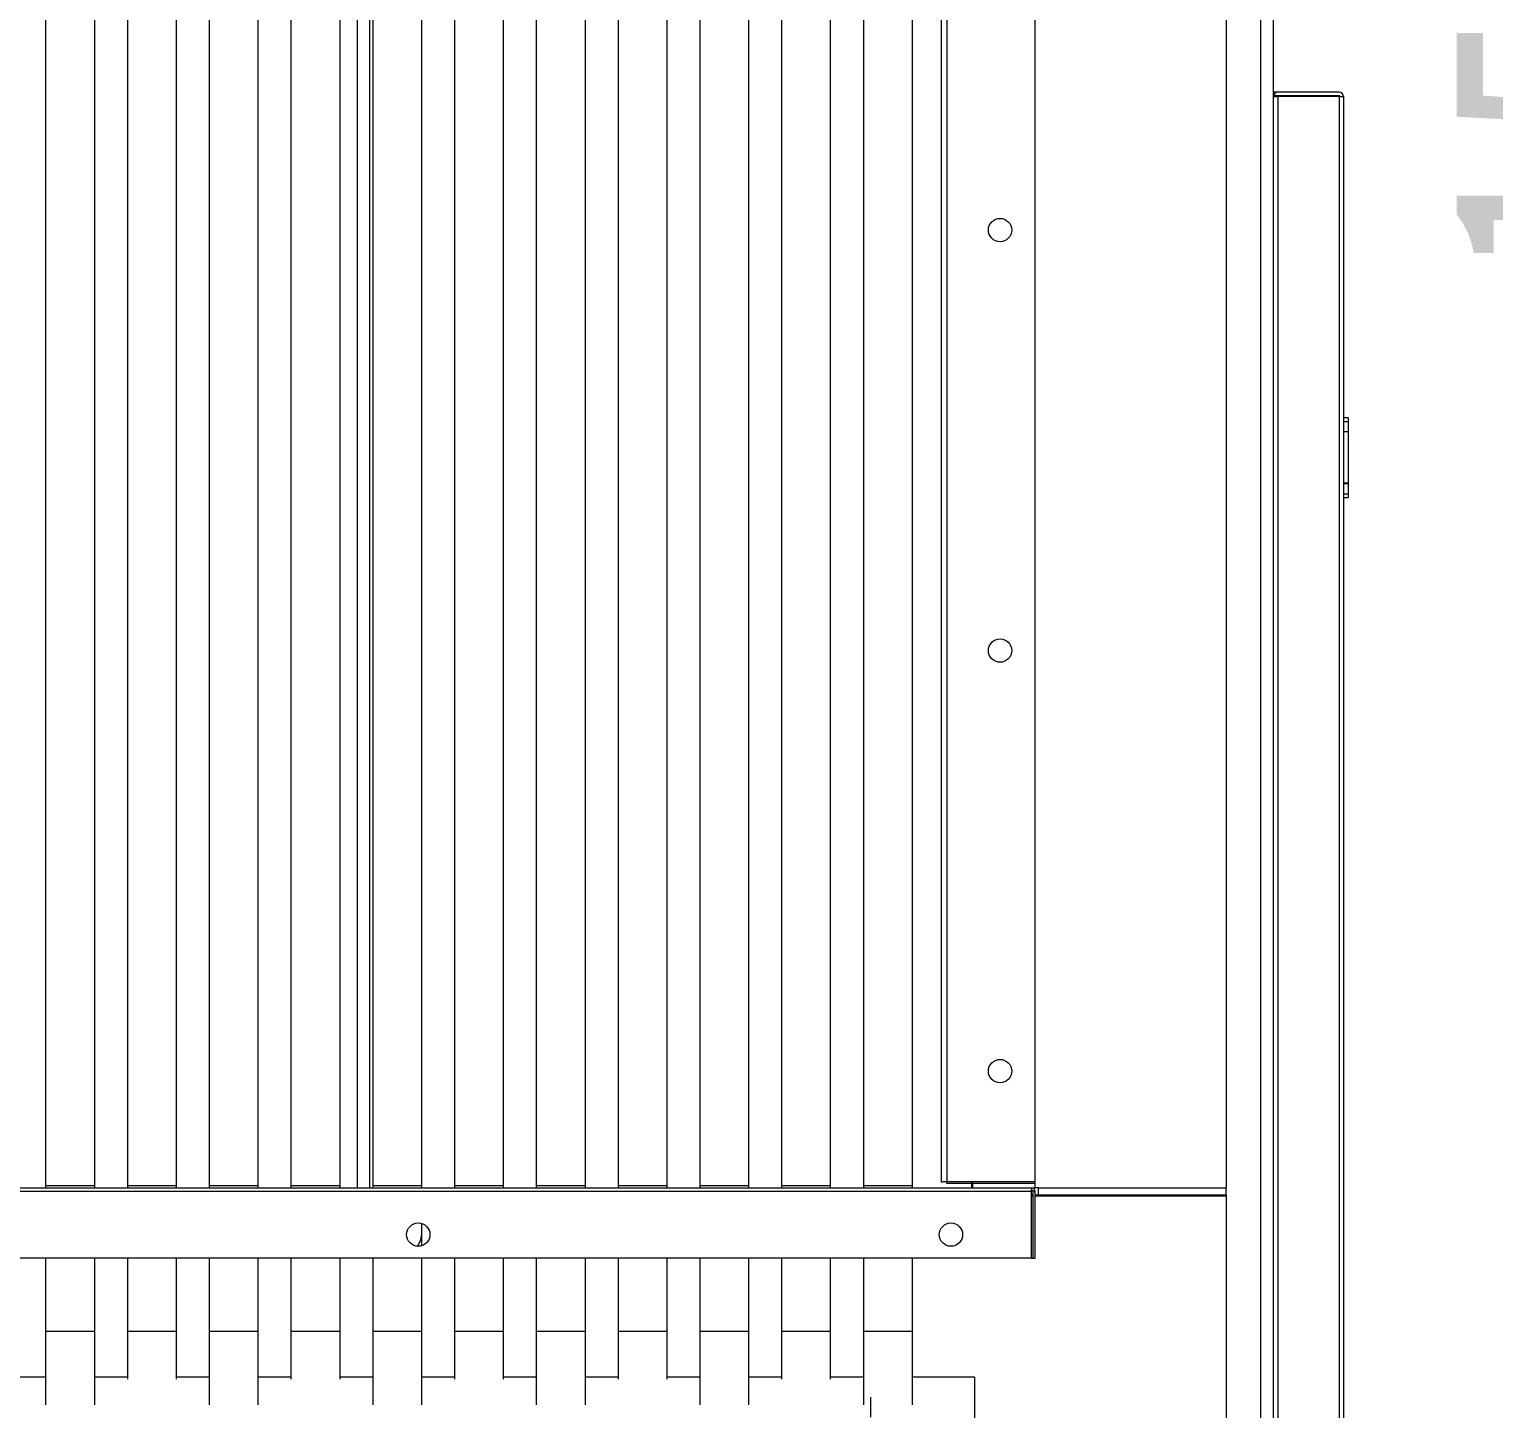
# Model space of a CAD drawing. Extents: x -2187 to 96136, y -11110 to 52208.
# Drawn here: x 39888 to 40514, y 18961 to 19551 of the extents above; entities that cross this region are included whole.
import ezdxf

# ---------------------------------------------------------------- set-up
doc = ezdxf.new("R2010")
doc.units = 0
doc.header["$LTSCALE"] = 1000
doc.header["$MEASUREMENT"] = 0
doc.linetypes.add('ACAD_ISO02W100', pattern=[15, 12, -3])
doc.layers.add('洗衣房设备', color=4, linetype='Continuous')
doc.styles.add('-宋体', font='', dxfattribs={"width": 0.8})
doc.styles.get('-宋体').set_extended_font_data('SimSun')
doc.dimstyles.new('50', dxfattribs={"dimscale": 30, "dimtxt": 3.5, "dimasz": 1.5, "dimexe": 0.8, "dimexo": 2, "dimgap": 0.8, "dimtad": 1, "dimdec": 0, "dimrnd": 5, "dimzin": 0, "dimdsep": 46, "dimtxsty": '-宋体', "dimblk": 'OBLIQUE', "dimcen": 0.6, "dimdle": 0.8, "dimclrd": 6, "dimclre": 6, "dimclrt": 6, "dimadec": 0, "dimazin": 0, "dimtfac": 1, "dimtdec": 0, "dimtofl": 0, "dimtmove": 2, "dimatfit": 3, "dimldrblk": 'OBLIQUE', "dimfxl": 0, "dimtolj": 1, "dimtzin": 0, "dimarcsym": 0})

# ---------------------------------------------------------------- blocks, each defined once
blk = doc.blocks.new('_OBLIQUE')
at = {"color": 0, "linetype": 'ByBlock'}
blk.add_line((-0.5, -0.5), (0.5, 0.5), dxfattribs=at)
blk = doc.blocks.new('*D107')
at = {"layer": 'Defpoints', "color": 0, "linetype": 'ACAD_ISO02W100', "ltscale": 750}
for p in [(40392.1, 20341.5), (40215.36, 18776.32), (40625.34, 18776.32)]:
    blk.add_point(p, dxfattribs=at)
at = {"layer": '洗衣房设备', "color": 6, "linetype": 'ACAD_ISO02W100', "lineweight": -2, "ltscale": 750}
for p, q in [((40625.34, 20365.5), (40625.34, 18752.32)), ((40452.1, 20341.5), (40649.34, 20341.5)), ((40275.36, 18776.32), (40649.34, 18776.32))]:
    blk.add_line(p, q, dxfattribs=at)
at = {"layer": '洗衣房设备', "color": 6, "linetype": 'ACAD_ISO02W100', "lineweight": -2, "ltscale": 750, "xscale": 45, "yscale": 45, "zscale": 45}
for p, rotation in [((40625.34, 20341.5), 90), ((40625.34, 18776.32), 270)]:
    blk.add_blockref('_OBLIQUE', p, dxfattribs=dict(at, rotation=rotation))
at = {"layer": '洗衣房设备', "color": 6, "linetype": 'ACAD_ISO02W100', "ltscale": 750, "insert": (40548.84, 19558.91), "char_height": 105, "attachment_point": 5, "rotation": 90, "style": '-宋体'}
blk.add_mtext('\\A1;1565', dxfattribs=at)

msp = doc.modelspace()

# ---------------------------------------------------------------- linework, layer by layer
at = {"color": 7, "linetype": 'Continuous', "lineweight": 15}
for p, q in [((40414.697, 18734.501), (40414.697, 20374.501)), ((40414.697, 18734.501), (40414.697, 20374.501)), ((40420.097, 18734.501), (40420.097, 20374.501)), ((40420.097, 18734.501), (40420.097, 20374.501)), ((39894.597, 20055.501), (39894.597, 19056.501)), ((39915.597, 19056.501), (39915.597, 20055.501)), ((39915.597, 19056.501), (39915.597, 20055.501)), ((39929.597, 20055.501), (39929.597, 19056.501)), ((39929.597, 20055.501), (39929.597, 19056.501)), ((39950.597, 19056.501), (39950.597, 20055.501)), ((39950.597, 19056.501), (39950.597, 20055.501)), ((39964.597, 20055.501), (39964.597, 19056.501)), ((39964.597, 20055.501), (39964.597, 19056.501)), ((39985.597, 19056.501), (39985.597, 20055.501)), ((39985.597, 19056.501), (39985.597, 20055.501)), ((39999.597, 20055.501), (39999.597, 19056.501)), ((39999.597, 20055.501), (39999.597, 19056.501)), ((40020.597, 19056.501), (40020.597, 20055.501)), ((40020.597, 19056.501), (40020.597, 20055.501)), ((40027.894, 20055.501), (40027.894, 19055.501)), ((40027.894, 20055.501), (40027.894, 19055.501)), ((40033.424, 19055.501), (40033.424, 20055.501)), ((40033.424, 19055.501), (40033.424, 20055.501)), ((40034.597, 20055.501), (40034.597, 19056.501)), ((40034.597, 20055.501), (40034.597, 19056.501)), ((40055.597, 19056.501), (40055.597, 20055.501)), ((40055.597, 19056.501), (40055.597, 20055.501)), ((40069.597, 20055.501), (40069.597, 19056.501)), ((40069.597, 20055.501), (40069.597, 19056.501)), ((40090.597, 19056.501), (40090.597, 20055.501)), ((40090.597, 19056.501), (40090.597, 20055.501)), ((40104.597, 20055.501), (40104.597, 19056.501)), ((40104.597, 20055.501), (40104.597, 19056.501)), ((40125.597, 19056.501), (40125.597, 20055.501)), ((40125.597, 19056.501), (40125.597, 20055.501)), ((40139.597, 20055.501), (40139.597, 19056.501)), ((40139.597, 20055.501), (40139.597, 19056.501)), ((40160.597, 19056.501), (40160.597, 20055.501)), ((40160.597, 19056.501), (40160.597, 20055.501)), ((40174.597, 20055.501), (40174.597, 19056.501)), ((40174.597, 20055.501), (40174.597, 19056.501)), ((40195.597, 19056.501), (40195.597, 20055.501)), ((40195.597, 19056.501), (40195.597, 20055.501)), ((40209.597, 20055.501), (40209.597, 19056.501)), ((40209.597, 20055.501), (40209.597, 19056.501)), ((40230.597, 19056.501), (40230.597, 20055.501)), ((40230.597, 19056.501), (40230.597, 20055.501)), ((40244.597, 20055.501), (40244.597, 19056.501)), ((40244.597, 20055.501), (40244.597, 19056.501)), ((40265.597, 19056.501), (40265.597, 20055.501)), ((40265.597, 19056.501), (40265.597, 20055.501)), ((40278.097, 19057.901), (40278.097, 20053.101)), ((40278.097, 19057.901), (40278.097, 20053.101)), ((40280.497, 19058.208), (40280.497, 20052.794)), ((40280.497, 19058.208), (40280.497, 20052.794)), ((40318.097, 19058.208), (40318.097, 20052.794)), ((40318.097, 19058.208), (40318.097, 20052.794)), ((40400.097, 19055.501), (40400.097, 20055.501)), ((40400.097, 19055.501), (40400.097, 20055.501)), ((40448.197, 19524.501), (40420.097, 19524.501)), ((40448.197, 19524.501), (40420.097, 19524.501)), ((40448.197, 19523.001), (40420.097, 19523.001)), ((40448.197, 19523.001), (40420.097, 19523.001)), ((40420.097, 19522.601), (40421.997, 19522.601)), ((40420.097, 19522.601), (40421.997, 19522.601)), ((40421.997, 19522.601), (40421.997, 18716.401)), ((40448.197, 19522.601), (40421.997, 19522.601)), ((40448.197, 19522.601), (40421.997, 19522.601)), ((40421.997, 19522.601), (40421.997, 18716.401)), ((40448.197, 19522.601), (40448.197, 18716.401)), ((40448.197, 19522.601), (40450.097, 19522.601)), ((40448.197, 19522.601), (40448.197, 18716.401)), ((40448.197, 19522.601), (40450.097, 19522.601)), ((40450.097, 19522.601), (40450.097, 18716.401)), ((40452.097, 19385.05), (40450.097, 19385.05)), ((40450.097, 19383.55), (40452.097, 19383.55)), ((40452.097, 19385.05), (40452.097, 19383.55)), ((40452.097, 19383.55), (40452.097, 19352.55)), ((40450.097, 19379.259), (40452.097, 19379.259)), ((40450.097, 19357.259), (40452.097, 19357.259)), ((40450.097, 19357.001), (40452.097, 19357.001)), ((40450.097, 19352.55), (40452.097, 19352.55)), ((40450.097, 19351.05), (40452.097, 19351.05)), ((40452.097, 19352.55), (40452.097, 19351.05)), ((39563.497, 19055.501), (40316.697, 19055.501)), ((39563.497, 19055.501), (40316.697, 19055.501)), ((39894.597, 19056.501), (39894.597, 19055.501)), ((39915.597, 19055.501), (39915.597, 19056.501)), ((39915.597, 19055.501), (39915.597, 19056.501)), ((39929.597, 19056.501), (39929.597, 19055.501)), ((39929.597, 19056.501), (39929.597, 19055.501)), ((39950.597, 19055.501), (39950.597, 19056.501)), ((39950.597, 19055.501), (39950.597, 19056.501)), ((39964.597, 19056.501), (39964.597, 19055.501)), ((39964.597, 19056.501), (39964.597, 19055.501)), ((39985.597, 19055.501), (39985.597, 19056.501)), ((39985.597, 19055.501), (39985.597, 19056.501)), ((39999.597, 19056.501), (39999.597, 19055.501)), ((39999.597, 19056.501), (39999.597, 19055.501)), ((40020.597, 19055.501), (40020.597, 19056.501)), ((40020.597, 19055.501), (40020.597, 19056.501)), ((40034.597, 19056.501), (40034.597, 19055.501)), ((40034.597, 19056.501), (40034.597, 19055.501)), ((40055.597, 19055.501), (40055.597, 19056.501)), ((40055.597, 19055.501), (40055.597, 19056.501)), ((40069.597, 19056.501), (40069.597, 19055.501)), ((40069.597, 19056.501), (40069.597, 19055.501)), ((40090.597, 19055.501), (40090.597, 19056.501)), ((40090.597, 19055.501), (40090.597, 19056.501)), ((40104.597, 19056.501), (40104.597, 19055.501)), ((40104.597, 19056.501), (40104.597, 19055.501)), ((40125.597, 19055.501), (40125.597, 19056.501)), ((40125.597, 19055.501), (40125.597, 19056.501)), ((40139.597, 19056.501), (40139.597, 19055.501)), ((40139.597, 19056.501), (40139.597, 19055.501)), ((40160.597, 19055.501), (40160.597, 19056.501)), ((40160.597, 19055.501), (40160.597, 19056.501)), ((40174.597, 19056.501), (40174.597, 19055.501)), ((40174.597, 19056.501), (40174.597, 19055.501)), ((40195.597, 19055.501), (40195.597, 19056.501)), ((40195.597, 19055.501), (40195.597, 19056.501)), ((40209.597, 19056.501), (40209.597, 19055.501)), ((40209.597, 19056.501), (40209.597, 19055.501)), ((40230.597, 19055.501), (40230.597, 19056.501)), ((40230.597, 19055.501), (40230.597, 19056.501)), ((40244.597, 19056.501), (40244.597, 19055.501)), ((40244.597, 19056.501), (40244.597, 19055.501)), ((40265.597, 19055.501), (40265.597, 19056.501)), ((40265.597, 19055.501), (40265.597, 19056.501)), ((40280.097, 19057.901), (40280.097, 19058.175)), ((40280.097, 19057.901), (40280.097, 19058.175)), ((40280.497, 19058.208), (40318.097, 19058.208)), ((40280.497, 19058.208), (40318.097, 19058.208)), ((40280.497, 19057.501), (40318.097, 19057.501)), ((40280.497, 19057.501), (40318.097, 19057.501)), ((40291.097, 19055.501), (40291.097, 19058.208)), ((40291.097, 19055.501), (40291.097, 19058.208)), ((40291.497, 19055.501), (40291.497, 19058.208)), ((40291.497, 19055.501), (40291.497, 19058.208)), ((40316.697, 19055.501), (40318.097, 19055.501)), ((40316.697, 19055.501), (40318.097, 19055.501)), ((40318.097, 19057.501), (40318.097, 19058.208)), ((40318.097, 19057.501), (40318.097, 19058.208)), ((40318.097, 19055.501), (40318.097, 19057.501)), ((40318.097, 19055.501), (40318.097, 19057.501)), ((40319.597, 19055.501), (40318.097, 19055.501)), ((40319.597, 19055.501), (40318.097, 19055.501)), ((40319.597, 19055.501), (40399.93, 19055.501)), ((40319.597, 19052.501), (40319.597, 19055.501)), ((40319.597, 19055.501), (40399.93, 19055.501)), ((40319.597, 19052.501), (40319.597, 19055.501)), ((40399.93, 19055.501), (40400.097, 19055.501)), ((40399.93, 19052.501), (40399.93, 19055.501)), ((40399.93, 19055.501), (40400.097, 19055.501)), ((40399.93, 19052.501), (40399.93, 19055.501)), ((39563.804, 19054.101), (40316.39, 19054.101)), ((39563.804, 19054.101), (40316.39, 19054.101)), ((40316.39, 19054.101), (40316.39, 19025.501)), ((40316.39, 19054.101), (40316.39, 19025.501)), ((40316.39, 19052.501), (40317.097, 19052.501)), ((40316.39, 19052.501), (40317.097, 19052.501)), ((40316.39, 19052.101), (40317.097, 19052.101)), ((40316.39, 19052.101), (40317.097, 19052.101)), ((40316.447, 19054.501), (40316.697, 19054.501)), ((40316.447, 19054.501), (40316.697, 19054.501)), ((40317.097, 19054.101), (40317.097, 19025.501)), ((40318.097, 19054.101), (40317.097, 19054.101)), ((40317.097, 19054.101), (40317.097, 19025.501)), ((40318.097, 19054.101), (40317.097, 19054.101)), ((40318.097, 19025.501), (40318.097, 19054.101)), ((40318.097, 19025.501), (40318.097, 19054.101)), ((40318.097, 19052.501), (40319.597, 19052.501)), ((40318.097, 19052.501), (40319.597, 19052.501)), ((40319.597, 19052.501), (40399.93, 19052.501)), ((40319.597, 19052.501), (40399.93, 19052.501)), ((40400.097, 18788.501), (40400.097, 19052.101)), ((40400.097, 18788.501), (40400.097, 19052.101)), ((40055.597, 19036.501), (40055.597, 19040.271)), ((40055.597, 19036.501), (40055.597, 19040.271)), ((40055.597, 19030.732), (40055.597, 19036.501)), ((40055.597, 19030.732), (40055.597, 19036.501)), ((40316.39, 19025.501), (39563.804, 19025.501)), ((40316.39, 19025.501), (39563.804, 19025.501)), ((39894.597, 19025.501), (39894.597, 18994.134)), ((39915.597, 18994.134), (39915.597, 19025.501)), ((39915.597, 18994.134), (39915.597, 19025.501)), ((39929.597, 19025.501), (39929.597, 18994.134)), ((39929.597, 19025.501), (39929.597, 18994.134)), ((39950.597, 18994.134), (39950.597, 19025.501)), ((39950.597, 18994.134), (39950.597, 19025.501)), ((39964.597, 19025.501), (39964.597, 18994.134)), ((39964.597, 19025.501), (39964.597, 18994.134)), ((39985.597, 18994.134), (39985.597, 19025.501)), ((39985.597, 18994.134), (39985.597, 19025.501)), ((39999.597, 19025.501), (39999.597, 18994.134)), ((39999.597, 19025.501), (39999.597, 18994.134)), ((40020.597, 18994.134), (40020.597, 19025.501)), ((40020.597, 18994.134), (40020.597, 19025.501)), ((40034.597, 19025.501), (40034.597, 18994.134)), ((40034.597, 19025.501), (40034.597, 18994.134)), ((40055.597, 18994.134), (40055.597, 19025.501)), ((40055.597, 18994.134), (40055.597, 19025.501)), ((40069.597, 19025.501), (40069.597, 18994.134)), ((40069.597, 19025.501), (40069.597, 18994.134)), ((40090.597, 18994.134), (40090.597, 19025.501)), ((40090.597, 18994.134), (40090.597, 19025.501)), ((40104.597, 19025.501), (40104.597, 18994.134)), ((40104.597, 19025.501), (40104.597, 18994.134)), ((40125.597, 18994.134), (40125.597, 19025.501)), ((40125.597, 18994.134), (40125.597, 19025.501)), ((40139.597, 19025.501), (40139.597, 18994.134)), ((40139.597, 19025.501), (40139.597, 18994.134)), ((40160.597, 18994.134), (40160.597, 19025.501)), ((40160.597, 18994.134), (40160.597, 19025.501)), ((40174.597, 19025.501), (40174.597, 18994.134)), ((40174.597, 19025.501), (40174.597, 18994.134)), ((40195.597, 18994.134), (40195.597, 19025.501)), ((40195.597, 18994.134), (40195.597, 19025.501)), ((40209.597, 19025.501), (40209.597, 18994.134)), ((40209.597, 19025.501), (40209.597, 18994.134)), ((40230.597, 18994.134), (40230.597, 19025.501)), ((40230.597, 18994.134), (40230.597, 19025.501)), ((40244.597, 19025.501), (40244.597, 18994.134)), ((40244.597, 19025.501), (40244.597, 18994.134)), ((40265.597, 18994.134), (40265.597, 19025.501)), ((40265.597, 18994.134), (40265.597, 19025.501)), ((40316.39, 19025.501), (40317.097, 19025.501)), ((40316.39, 19025.501), (40317.097, 19025.501)), ((40317.097, 19025.501), (40318.097, 19025.501)), ((40317.097, 19025.501), (40318.097, 19025.501)), ((39894.597, 18994.134), (39894.597, 18962.625)), ((39915.597, 18962.625), (39915.597, 18994.134)), ((39915.597, 18962.625), (39915.597, 18994.134)), ((39929.597, 18994.134), (39929.597, 18973.699)), ((39929.597, 18994.134), (39929.597, 18973.699)), ((39950.597, 18973.699), (39950.597, 18994.134)), ((39950.597, 18973.699), (39950.597, 18994.134)), ((39964.597, 18994.134), (39964.597, 18962.625)), ((39964.597, 18994.134), (39964.597, 18962.625)), ((39985.597, 18962.625), (39985.597, 18994.134)), ((39985.597, 18962.625), (39985.597, 18994.134)), ((39999.597, 18994.134), (39999.597, 18973.699)), ((39999.597, 18994.134), (39999.597, 18973.699)), ((40020.597, 18973.699), (40020.597, 18994.134)), ((40020.597, 18973.699), (40020.597, 18994.134)), ((40034.597, 18994.134), (40034.597, 18962.625)), ((40034.597, 18994.134), (40034.597, 18962.625)), ((40055.597, 18962.625), (40055.597, 18994.134)), ((40055.597, 18962.625), (40055.597, 18994.134)), ((40069.597, 18994.134), (40069.597, 18973.699)), ((40069.597, 18994.134), (40069.597, 18973.699)), ((40090.597, 18973.699), (40090.597, 18994.134)), ((40090.597, 18973.699), (40090.597, 18994.134)), ((40104.597, 18994.134), (40104.597, 18962.625)), ((40104.597, 18994.134), (40104.597, 18962.625)), ((40125.597, 18962.625), (40125.597, 18994.134)), ((40125.597, 18962.625), (40125.597, 18994.134)), ((40139.597, 18994.134), (40139.597, 18973.699)), ((40139.597, 18994.134), (40139.597, 18973.699)), ((40160.597, 18973.699), (40160.597, 18994.134)), ((40160.597, 18973.699), (40160.597, 18994.134)), ((40174.597, 18994.134), (40174.597, 18962.625)), ((40174.597, 18994.134), (40174.597, 18962.625)), ((40195.597, 18962.625), (40195.597, 18994.134)), ((40195.597, 18962.625), (40195.597, 18994.134)), ((40209.597, 18994.134), (40209.597, 18973.699)), ((40209.597, 18994.134), (40209.597, 18973.699)), ((40230.597, 18973.699), (40230.597, 18994.134)), ((40230.597, 18973.699), (40230.597, 18994.134)), ((40244.597, 18994.134), (40244.597, 18962.625)), ((40244.597, 18994.134), (40244.597, 18962.625)), ((40265.597, 18962.625), (40265.597, 18994.134)), ((40265.597, 18962.625), (40265.597, 18994.134)), ((39894.597, 18974.501), (39880.597, 18974.501)), ((39929.597, 18974.501), (39915.597, 18974.501)), ((39929.597, 18974.501), (39915.597, 18974.501)), ((39964.597, 18974.501), (39950.597, 18974.501)), ((39964.597, 18974.501), (39950.597, 18974.501)), ((39999.597, 18974.501), (39985.597, 18974.501)), ((39999.597, 18974.501), (39985.597, 18974.501)), ((40034.597, 18974.501), (40020.597, 18974.501)), ((40034.597, 18974.501), (40020.597, 18974.501)), ((40069.597, 18974.501), (40055.597, 18974.501)), ((40069.597, 18974.501), (40055.597, 18974.501)), ((40104.597, 18974.501), (40090.597, 18974.501)), ((40104.597, 18974.501), (40090.597, 18974.501)), ((40139.597, 18974.501), (40125.597, 18974.501)), ((40139.597, 18974.501), (40125.597, 18974.501)), ((40174.597, 18974.501), (40160.597, 18974.501)), ((40174.597, 18974.501), (40160.597, 18974.501)), ((40209.597, 18974.501), (40195.597, 18974.501)), ((40209.597, 18974.501), (40195.597, 18974.501)), ((40244.597, 18974.501), (40230.597, 18974.501)), ((40244.597, 18974.501), (40230.597, 18974.501)), ((40292.097, 18974.501), (40265.597, 18974.501)), ((40292.097, 18974.501), (40265.597, 18974.501)), ((40292.097, 18974.501), (40292.097, 18944.501)), ((40292.097, 18974.501), (40292.097, 18944.501)), ((40292.097, 18971.001), (40292.097, 18944.501)), ((40247.807, 18957.359), (40247.807, 18965.867))]:
    msp.add_line(p, q, dxfattribs=at)
at = {"color": 8, "linetype": 'Continuous', "lineweight": 15}
for p, q in [((39894.597, 19056.501), (39905.097, 19056.501)), ((39905.097, 19056.501), (39915.597, 19056.501)), ((39905.097, 19056.501), (39915.597, 19056.501)), ((39929.597, 19056.501), (39940.097, 19056.501)), ((39929.597, 19056.501), (39940.097, 19056.501)), ((39940.097, 19056.501), (39950.597, 19056.501)), ((39940.097, 19056.501), (39950.597, 19056.501)), ((39964.597, 19056.501), (39975.097, 19056.501)), ((39964.597, 19056.501), (39975.097, 19056.501)), ((39975.097, 19056.501), (39985.597, 19056.501)), ((39975.097, 19056.501), (39985.597, 19056.501)), ((39999.597, 19056.501), (40010.097, 19056.501)), ((39999.597, 19056.501), (40010.097, 19056.501)), ((40010.097, 19056.501), (40020.597, 19056.501)), ((40010.097, 19056.501), (40020.597, 19056.501)), ((40034.597, 19056.501), (40045.097, 19056.501)), ((40034.597, 19056.501), (40045.097, 19056.501)), ((40045.097, 19056.501), (40055.597, 19056.501)), ((40045.097, 19056.501), (40055.597, 19056.501)), ((40069.597, 19056.501), (40080.097, 19056.501)), ((40069.597, 19056.501), (40080.097, 19056.501)), ((40080.097, 19056.501), (40090.597, 19056.501)), ((40080.097, 19056.501), (40090.597, 19056.501)), ((40104.597, 19056.501), (40115.097, 19056.501)), ((40104.597, 19056.501), (40115.097, 19056.501)), ((40115.097, 19056.501), (40125.597, 19056.501)), ((40115.097, 19056.501), (40125.597, 19056.501)), ((40139.597, 19056.501), (40150.097, 19056.501)), ((40139.597, 19056.501), (40150.097, 19056.501)), ((40150.097, 19056.501), (40160.597, 19056.501)), ((40150.097, 19056.501), (40160.597, 19056.501)), ((40174.597, 19056.501), (40185.097, 19056.501)), ((40174.597, 19056.501), (40185.097, 19056.501)), ((40185.097, 19056.501), (40195.597, 19056.501)), ((40185.097, 19056.501), (40195.597, 19056.501)), ((40209.597, 19056.501), (40220.097, 19056.501)), ((40209.597, 19056.501), (40220.097, 19056.501)), ((40220.097, 19056.501), (40230.597, 19056.501)), ((40220.097, 19056.501), (40230.597, 19056.501)), ((40244.597, 19056.501), (40255.097, 19056.501)), ((40244.597, 19056.501), (40255.097, 19056.501)), ((40255.097, 19056.501), (40265.597, 19056.501)), ((40255.097, 19056.501), (40265.597, 19056.501)), ((40318.097, 19052.101), (40400.097, 19052.101)), ((40318.097, 19052.101), (40400.097, 19052.101)), ((39894.597, 18994.134), (39905.097, 18994.134)), ((39905.097, 18994.134), (39915.597, 18994.134)), ((39905.097, 18994.134), (39915.597, 18994.134)), ((39929.597, 18994.134), (39940.097, 18994.134)), ((39929.597, 18994.134), (39940.097, 18994.134)), ((39940.097, 18994.134), (39950.597, 18994.134)), ((39940.097, 18994.134), (39950.597, 18994.134)), ((39964.597, 18994.134), (39975.097, 18994.134)), ((39964.597, 18994.134), (39975.097, 18994.134)), ((39975.097, 18994.134), (39985.597, 18994.134)), ((39975.097, 18994.134), (39985.597, 18994.134)), ((39999.597, 18994.134), (40010.097, 18994.134)), ((39999.597, 18994.134), (40010.097, 18994.134)), ((40010.097, 18994.134), (40020.597, 18994.134)), ((40010.097, 18994.134), (40020.597, 18994.134)), ((40034.597, 18994.134), (40045.097, 18994.134)), ((40034.597, 18994.134), (40045.097, 18994.134)), ((40045.097, 18994.134), (40055.597, 18994.134)), ((40045.097, 18994.134), (40055.597, 18994.134)), ((40069.597, 18994.134), (40080.097, 18994.134)), ((40069.597, 18994.134), (40080.097, 18994.134)), ((40080.097, 18994.134), (40090.597, 18994.134)), ((40080.097, 18994.134), (40090.597, 18994.134)), ((40104.597, 18994.134), (40115.097, 18994.134)), ((40104.597, 18994.134), (40115.097, 18994.134)), ((40115.097, 18994.134), (40125.597, 18994.134)), ((40115.097, 18994.134), (40125.597, 18994.134)), ((40139.597, 18994.134), (40150.097, 18994.134)), ((40139.597, 18994.134), (40150.097, 18994.134)), ((40150.097, 18994.134), (40160.597, 18994.134)), ((40150.097, 18994.134), (40160.597, 18994.134)), ((40174.597, 18994.134), (40185.097, 18994.134)), ((40174.597, 18994.134), (40185.097, 18994.134)), ((40185.097, 18994.134), (40195.597, 18994.134)), ((40185.097, 18994.134), (40195.597, 18994.134)), ((40209.597, 18994.134), (40220.097, 18994.134)), ((40209.597, 18994.134), (40220.097, 18994.134)), ((40220.097, 18994.134), (40230.597, 18994.134)), ((40220.097, 18994.134), (40230.597, 18994.134)), ((40244.597, 18994.134), (40255.097, 18994.134)), ((40244.597, 18994.134), (40255.097, 18994.134)), ((40255.097, 18994.134), (40265.597, 18994.134)), ((40255.097, 18994.134), (40265.597, 18994.134))]:
    msp.add_line(p, q, dxfattribs=at)
at = {"color": 7, "linetype": 'Continuous', "lineweight": 15}
for centre in [(40303.097, 19465.501), (40303.097, 19465.501), (40303.097, 19285.501), (40303.097, 19285.501), (40303.097, 19105.501), (40303.097, 19105.501), (40054.097, 19035.501), (40054.097, 19035.501), (40282.097, 19035.501), (40282.097, 19035.501)]:
    msp.add_circle(centre, 5, dxfattribs=at)
for centre, radius, start, end in [((40421.997, 19522.601), 1.9, 90, 180), ((40421.997, 19522.601), 1.9, 90, 180), ((40448.197, 19522.601), 1.9, 0, 90), ((40448.197, 19522.601), 1.9, 0, 90), ((40448.197, 19522.601), 0.4, 0, 90), ((40448.197, 19522.601), 0.4, 0, 90), ((40045.097, 19036.501), 10.5, 325.242669, 0), ((40045.097, 19036.501), 10.5, 325.24307, 0)]:
    msp.add_arc(centre, radius, start, end, dxfattribs=at)
for points in [[(40280.497, 19058.208), (40280.182, 19058.183), (40279.553, 19058.132), (40278.76, 19058.055), (40278.205, 19057.978), (40278.133, 19057.927), (40278.097, 19057.901)], [(40280.497, 19058.208), (40280.182, 19058.183), (40279.553, 19058.132), (40278.76, 19058.055), (40278.205, 19057.978), (40278.133, 19057.927), (40278.097, 19057.901)], [(40280.497, 19058.208), (40280.444, 19058.183), (40280.339, 19058.132), (40280.207, 19058.055), (40280.115, 19057.978), (40280.103, 19057.927), (40280.097, 19057.901)], [(40280.497, 19058.208), (40280.444, 19058.183), (40280.339, 19058.132), (40280.207, 19058.055), (40280.115, 19057.978), (40280.103, 19057.927), (40280.097, 19057.901)], [(40280.097, 19057.901), (40280.103, 19057.849), (40280.115, 19057.744), (40280.207, 19057.612), (40280.339, 19057.519), (40280.444, 19057.507), (40280.497, 19057.501)], [(40280.097, 19057.901), (40280.103, 19057.849), (40280.115, 19057.744), (40280.207, 19057.612), (40280.339, 19057.519), (40280.444, 19057.507), (40280.497, 19057.501)], [(40316.697, 19055.501), (40316.671, 19055.48), (40316.62, 19055.438), (40316.543, 19055.114), (40316.466, 19054.652), (40316.415, 19054.285), (40316.39, 19054.101)], [(40316.697, 19055.501), (40316.671, 19055.48), (40316.62, 19055.438), (40316.543, 19055.114), (40316.466, 19054.652), (40316.415, 19054.285), (40316.39, 19054.101)], [(40318.097, 19054.101), (40318.076, 19054.285), (40318.034, 19054.652), (40317.71, 19055.114), (40317.247, 19055.438), (40316.88, 19055.48), (40316.697, 19055.501)], [(40318.097, 19054.101), (40318.076, 19054.285), (40318.034, 19054.652), (40317.71, 19055.114), (40317.247, 19055.438), (40316.88, 19055.48), (40316.697, 19055.501)], [(40316.697, 19054.501), (40316.671, 19054.495), (40316.62, 19054.483), (40316.543, 19054.391), (40316.466, 19054.258), (40316.415, 19054.154), (40316.39, 19054.101)], [(40316.697, 19054.501), (40316.671, 19054.495), (40316.62, 19054.483), (40316.543, 19054.391), (40316.466, 19054.258), (40316.415, 19054.154), (40316.39, 19054.101)], [(40317.097, 19054.101), (40317.091, 19054.154), (40317.079, 19054.258), (40316.986, 19054.391), (40316.854, 19054.483), (40316.749, 19054.495), (40316.697, 19054.501)], [(40317.097, 19054.101), (40317.091, 19054.154), (40317.079, 19054.258), (40316.986, 19054.391), (40316.854, 19054.483), (40316.749, 19054.495), (40316.697, 19054.501)], [(40400.097, 19052.101), (40400.083, 19052.154), (40400.055, 19052.258), (40400.013, 19052.391), (40399.972, 19052.483), (40399.944, 19052.495), (40399.93, 19052.501)], [(40400.097, 19052.101), (40400.083, 19052.154), (40400.055, 19052.258), (40400.013, 19052.391), (40399.972, 19052.483), (40399.944, 19052.495), (40399.93, 19052.501)]]:
    msp.add_open_spline(points, degree=3, dxfattribs=at)

# ---------------------------------------------------------------- dimensions: what is measured, and where the dimension line sits
at = {"layer": '洗衣房设备', "color": 2, "linetype": 'ACAD_ISO02W100', "ltscale": 750}
dim = msp.add_linear_dim(base=(40625.339, 18776.32), p1=(40392.097, 20341.501), p2=(40215.362, 18776.32), angle=270, dimstyle='50', dxfattribs=at)
dim.commit()
dim.dimension.update_dxf_attribs({"geometry": '*D107', "text_midpoint": (40548.839, 19558.911)})

doc.saveas('drawing.dxf')
